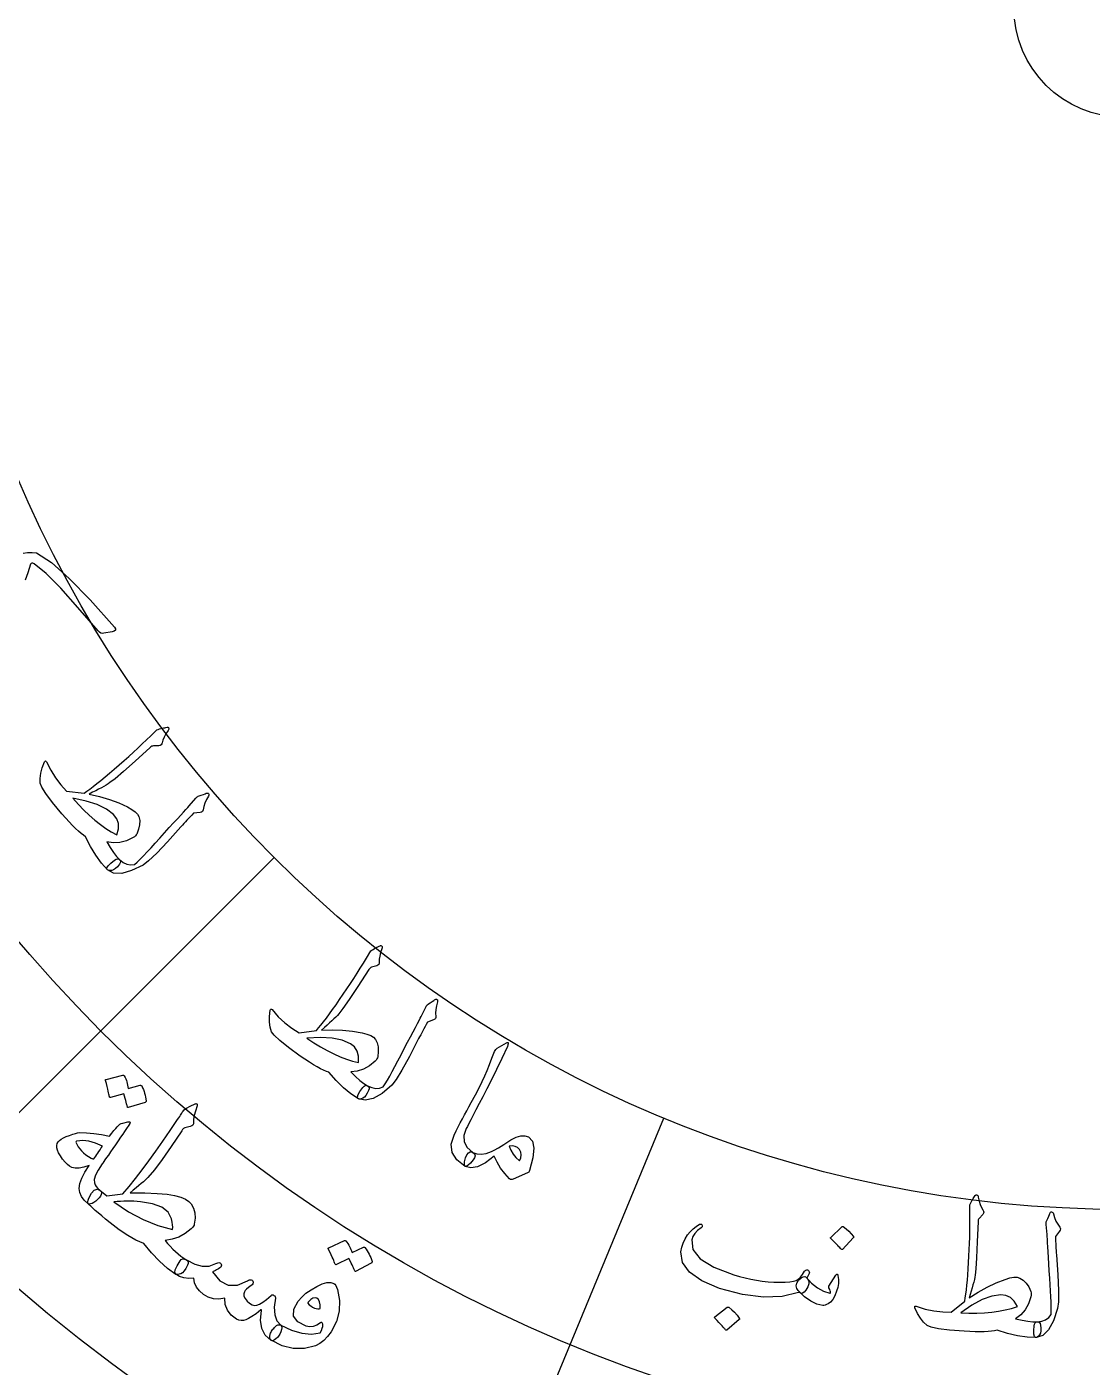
# Model space of a CAD drawing. Header units: millimetres. Extents: x -65 to 65, y -65 to 74.
# Drawn here: x -19.95 to -0.58, y -24.73 to -0.35 of the extents above; entities that cross this region are included whole.
import ezdxf

# ---------------------------------------------------------------- set-up
doc = ezdxf.new("R2010")
doc.units = ezdxf.units.MM
for name, color, linetype in [('CUT_INNER', 6, 'Continuous'), ('CUT_OUTER', 1, 'Continuous'), ('ENGRAVE', 7, 'Continuous'), ('ENGRAVE_FINE', 8, 'Continuous'), ('GUIDE', 3, 'Continuous'), ('TEXT', 5, 'Continuous')]:
    doc.layers.add(name, color=color, linetype=linetype)

msp = doc.modelspace()

# ---------------------------------------------------------------- linework, layer by layer
at = {"layer": 'CUT_INNER'}
msp.add_circle((0, 0), 2, dxfattribs=at)
at = {"layer": 'CUT_OUTER'}
msp.add_arc((0.0001, -0.0001), 64.9999, 179.965066, 0.000048, dxfattribs=at)
at = {"layer": 'ENGRAVE'}
for radius in [57.525, 48.6086, 39.6922, 30.7759, 21.8595]:
    msp.add_circle((0, 0), radius, dxfattribs=at)
at = {"layer": 'ENGRAVE_FINE'}
for points in [[(-21.7618, -21.7618), (-15.457, -15.457)], [(-11.7774, -28.4332), (-8.3653, -20.1955)]]:
    msp.add_lwpolyline(points, dxfattribs=at)
for radius in [53.0668, 44.1504, 35.2341, 26.3177]:
    msp.add_circle((0, 0), radius, dxfattribs=at)
at = {"layer": 'GUIDE'}
msp.add_circle((0, 0), 59.475, dxfattribs=at)
at = {"layer": 'TEXT'}
msp.add_lwpolyline([(-20.017, -9.9193), (-19.9378, -9.9099), (-19.858, -9.9097), (-19.7777, -9.9187), (-19.506, -10.0946), (-19.1824, -10.3814), (-18.802, -10.7739), (-18.358, -11.266), (-18.3398, -11.2959), (-18.3408, -11.32), (-18.3609, -11.3383), (-18.4004, -11.3508), (-18.4004, -11.3508), (-18.5533, -11.3789), (-18.5796, -11.3807), (-18.6052, -11.3742), (-18.6303, -11.3594), (-18.6547, -11.3364), (-19.0226, -10.9076), (-19.3363, -10.5585), (-19.6005, -10.2934), (-19.8188, -10.1157), (-19.8413, -10.104), (-19.8595, -10.1015), (-19.8734, -10.1084), (-19.883, -10.1245), (-19.9351, -10.2794), (-19.9823, -10.4119)], dxfattribs=at)
for points in [[(-18.8826, -15.079), (-18.9228, -15.0531), (-18.9668, -15.0197), (-19.0146, -14.9787), (-19.0662, -14.93), (-19.1217, -14.8739), (-19.1814, -14.8106), (-19.2454, -14.74), (-19.3134, -14.6621), (-19.4826, -14.4554), (-19.6039, -14.2933), (-19.6783, -14.1768), (-19.7068, -14.1068), (-19.7097, -14.0179), (-19.6978, -13.9235), (-19.6713, -13.8238), (-19.6301, -13.7188), (-19.6213, -13.7049), (-19.6129, -13.6998), (-19.6048, -13.7033), (-19.597, -13.7155), (-19.5183, -13.8683), (-19.4305, -14.0083), (-19.3337, -14.1354), (-19.2283, -14.2494), (-18.9123, -14.2846), (-18.8618, -14.2513), (-18.8059, -14.2117), (-18.7447, -14.1658), (-18.6781, -14.1137), (-18.6064, -14.0556), (-18.5297, -13.9921), (-18.448, -13.9232), (-18.3614, -13.8488), (-18.2719, -13.7711), (-18.1842, -13.6938), (-18.0984, -13.6172), (-18.0145, -13.541), (-17.9325, -13.4656), (-17.8528, -13.3909), (-17.7751, -13.3171), (-17.6996, -13.2441), (-17.5909, -13.1366), (-17.5641, -13.1278), (-17.5381, -13.1199), (-17.5129, -13.1128), (-17.4886, -13.1066), (-17.4653, -13.1011), (-17.4431, -13.0962), (-17.422, -13.0918), (-17.4019, -13.088), (-17.3933, -13.0878), (-17.3856, -13.0896), (-17.3788, -13.0936), (-17.373, -13.0996), (-17.369, -13.1089), (-17.3696, -13.1202), (-17.3746, -13.1336), (-17.3842, -13.149), (-17.4245, -13.2105), (-17.4558, -13.2678), (-17.4782, -13.3208), (-17.4917, -13.3695), (-17.4987, -13.3925), (-17.5107, -13.4095), (-17.5279, -13.4206), (-17.5502, -13.4256), (-17.649, -13.4288), (-17.6651, -13.4299), (-17.6801, -13.4345), (-17.6941, -13.4424), (-17.7069, -13.4538), (-17.9813, -13.7023), (-18.195, -13.8923), (-18.3482, -14.0234), (-18.4413, -14.0952), (-18.4738, -14.117), (-18.5106, -14.1398), (-18.5517, -14.1635), (-18.5972, -14.1883), (-18.6466, -14.2144), (-18.7, -14.2421), (-18.7571, -14.2714), (-18.8181, -14.3022), (-18.6296, -14.3478), (-18.4504, -14.4023), (-18.2802, -14.4656), (-18.119, -14.5381), (-18.0401, -14.5811), (-17.9797, -14.6247), (-17.9377, -14.6688), (-17.9141, -14.7138), (-17.8999, -14.7843), (-17.9016, -14.8605), (-17.9192, -14.9425), (-17.9528, -15.0305), (-17.9634, -15.0477), (-17.9781, -15.0642), (-17.9971, -15.0801), (-18.0203, -15.0954), (-18.1415, -15.1533), (-18.2617, -15.1857), (-18.3811, -15.1925), (-18.4995, -15.1735), (-18.4372, -15.2781), (-18.3772, -15.3666), (-18.3195, -15.4391), (-18.2643, -15.4956), (-18.2517, -15.5124), (-18.2481, -15.5321), (-18.2536, -15.5548), (-18.2683, -15.5805), (-18.3047, -15.6256), (-18.34, -15.6589), (-18.3742, -15.6806), (-18.4074, -15.6904), (-18.4367, -15.6929), (-18.4595, -15.6926), (-18.4757, -15.6893), (-18.4854, -15.6832), (-18.5963, -15.559), (-18.6998, -15.4168), (-18.7953, -15.2568), (-18.8826, -15.079)], [(-18.3746, -14.6775), (-18.5047, -14.5773), (-18.6711, -14.4949), (-18.8743, -14.4295), (-19.1146, -14.3802), (-19.0154, -14.4914), (-18.9158, -14.5947), (-18.8156, -14.6898), (-18.7152, -14.777), (-18.6149, -14.856), (-18.5151, -14.9271), (-18.4159, -14.9901), (-18.3173, -15.0451), (-18.2876, -14.9352), (-18.2871, -14.8375), (-18.3161, -14.7517), (-18.3746, -14.6775)], [(-16.8349, -14.3421), (-16.7817, -14.3235), (-16.7398, -14.3084), (-16.7091, -14.2969), (-16.6895, -14.2891), (-16.6765, -14.2848), (-16.6652, -14.284), (-16.6558, -14.2867), (-16.6481, -14.2929), (-16.6424, -14.3026), (-16.641, -14.3135), (-16.6439, -14.3256), (-16.651, -14.3389), (-16.6871, -14.4029), (-16.7146, -14.4662), (-16.7336, -14.5288), (-16.744, -14.5907), (-16.7484, -14.6093), (-16.7595, -14.6232), (-16.7773, -14.6325), (-16.8019, -14.6371), (-16.9212, -14.652), (-16.952, -14.6847), (-16.9821, -14.717), (-17.0117, -14.7487), (-17.0406, -14.7798), (-17.0689, -14.8105), (-17.0966, -14.8406), (-17.1237, -14.8703), (-17.1501, -14.8994), (-17.3946, -15.1693), (-17.5899, -15.3753), (-17.7369, -15.5168), (-17.8357, -15.5934), (-18.0467, -15.6961), (-18.2259, -15.7449), (-18.373, -15.7396), (-18.4875, -15.6807), (-18.4897, -15.6781), (-18.4918, -15.6756), (-18.494, -15.6731), (-18.4961, -15.6706), (-18.4949, -15.6439), (-18.4714, -15.6075), (-18.4254, -15.5615), (-18.3571, -15.5056), (-18.3302, -15.4869), (-18.3062, -15.4786), (-18.2849, -15.4807), (-18.2664, -15.4931), (-18.2004, -15.5456), (-18.1331, -15.5786), (-18.0648, -15.5923), (-17.9955, -15.5865), (-17.9463, -15.5403), (-17.8915, -15.4864), (-17.8312, -15.4247), (-17.7652, -15.3554), (-17.6938, -15.2788), (-17.6171, -15.1954), (-17.5351, -15.1053), (-17.4477, -15.0084), (-17.361, -14.914), (-17.2832, -14.829), (-17.2144, -14.7534), (-17.1545, -14.6872), (-17.1033, -14.6305), (-17.0607, -14.5837), (-17.0266, -14.5468), (-17.001, -14.5197), (-16.881, -14.3774), (-16.8678, -14.365), (-16.8557, -14.3549), (-16.8447, -14.3473), (-16.8349, -14.3421)], [(-14.4576, -19.3626), (-14.503, -19.3477), (-14.554, -19.3265), (-14.6106, -19.2989), (-14.6728, -19.2648), (-14.7407, -19.2246), (-14.8145, -19.1784), (-14.8942, -19.1263), (-14.9798, -19.0681), (-15.1957, -18.9109), (-15.354, -18.7847), (-15.4555, -18.6908), (-15.5008, -18.6303), (-15.526, -18.545), (-15.5384, -18.4507), (-15.538, -18.3475), (-15.5246, -18.2355), (-15.5196, -18.2199), (-15.5128, -18.2128), (-15.504, -18.2141), (-15.4934, -18.2239), (-15.3787, -18.3519), (-15.2583, -18.4651), (-15.1326, -18.5637), (-15.0017, -18.6473), (-14.6871, -18.6015), (-14.6466, -18.5565), (-14.6026, -18.5041), (-14.5549, -18.4442), (-14.5037, -18.3769), (-14.449, -18.3026), (-14.3909, -18.2218), (-14.3293, -18.1344), (-14.2642, -18.0406), (-14.1973, -17.9427), (-14.132, -17.8458), (-14.0684, -17.75), (-14.0064, -17.6551), (-13.9462, -17.5614), (-13.8879, -17.469), (-13.8314, -17.3779), (-13.7768, -17.2882), (-13.6989, -17.1567), (-13.6751, -17.1414), (-13.6519, -17.1272), (-13.6294, -17.114), (-13.6074, -17.1019), (-13.5863, -17.0907), (-13.566, -17.0803), (-13.5467, -17.0707), (-13.5283, -17.0619), (-13.52, -17.0595), (-13.512, -17.0594), (-13.5045, -17.0615), (-13.4973, -17.0659), (-13.4911, -17.0738), (-13.4888, -17.0849), (-13.4903, -17.0991), (-13.4957, -17.1164), (-13.5191, -17.1861), (-13.535, -17.2495), (-13.5432, -17.3064), (-13.544, -17.3569), (-13.5449, -17.381), (-13.5523, -17.4005), (-13.5661, -17.4155), (-13.5864, -17.426), (-13.6811, -17.4541), (-13.6965, -17.4593), (-13.7098, -17.4675), (-13.7213, -17.4787), (-13.7308, -17.493), (-13.9336, -17.8027), (-14.0922, -18.0405), (-14.2073, -18.2061), (-14.2792, -18.2992), (-14.3052, -18.3284), (-14.3351, -18.3598), (-14.3688, -18.3932), (-14.4065, -18.4286), (-14.4478, -18.4664), (-14.4924, -18.5066), (-14.5403, -18.5494), (-14.5915, -18.5947), (-14.3976, -18.5912), (-14.2104, -18.5985), (-14.0298, -18.6168), (-13.8555, -18.6462), (-13.7683, -18.6679), (-13.6988, -18.6947), (-13.647, -18.7268), (-13.6128, -18.7644), (-13.5812, -18.829), (-13.5636, -18.9031), (-13.56, -18.987), (-13.5702, -19.0806), (-13.5761, -19.0998), (-13.5862, -19.1196), (-13.6005, -19.1398), (-13.6191, -19.1604), (-13.7217, -19.247), (-13.8298, -19.3088), (-13.9436, -19.3456), (-14.0629, -19.3572), (-13.9763, -19.4426), (-13.8958, -19.5131), (-13.8217, -19.5686), (-13.754, -19.6093), (-13.7375, -19.6224), (-13.7291, -19.6406), (-13.7287, -19.6639), (-13.7364, -19.6924), (-13.7603, -19.7453), (-13.786, -19.7865), (-13.8136, -19.8161), (-13.8432, -19.834), (-13.8709, -19.8438), (-13.8931, -19.8492), (-13.9096, -19.8502), (-13.9205, -19.8467), (-14.0592, -19.7546), (-14.1952, -19.6432), (-14.3282, -19.5125), (-14.4576, -19.3626)], [(-12.6626, -18.132), (-12.6159, -18.1005), (-12.5791, -18.0753), (-12.5523, -18.0564), (-12.5354, -18.0439), (-12.5238, -18.0365), (-12.5132, -18.0329), (-12.5033, -18.0331), (-12.4943, -18.0372), (-12.4864, -18.0451), (-12.4823, -18.0553), (-12.482, -18.0677), (-12.4855, -18.0824), (-12.5042, -18.1534), (-12.5149, -18.2216), (-12.5174, -18.2869), (-12.5119, -18.3495), (-12.5114, -18.3686), (-12.5186, -18.3849), (-12.5335, -18.3984), (-12.5561, -18.409), (-12.6678, -18.4536), (-12.6893, -18.4931), (-12.7103, -18.5319), (-12.7309, -18.57), (-12.751, -18.6075), (-12.7706, -18.6443), (-12.7898, -18.6805), (-12.8085, -18.716), (-12.8267, -18.7508), (-12.995, -19.0738), (-13.132, -19.3225), (-13.2384, -19.4965), (-13.3147, -19.5956), (-13.4928, -19.7483), (-13.6538, -19.8408), (-13.7975, -19.8729), (-13.9232, -19.8448), (-13.9259, -19.8429), (-13.9286, -19.841), (-13.9313, -19.8391), (-13.934, -19.8372), (-13.9397, -19.8111), (-13.9261, -19.77), (-13.8933, -19.7138), (-13.8413, -19.6425), (-13.82, -19.6176), (-13.7988, -19.6035), (-13.7777, -19.6001), (-13.7567, -19.6075), (-13.6795, -19.6415), (-13.6061, -19.6565), (-13.5365, -19.6524), (-13.4709, -19.6293), (-13.435, -19.5722), (-13.3957, -19.5061), (-13.3529, -19.4312), (-13.3066, -19.3475), (-13.2569, -19.2553), (-13.2037, -19.1553), (-13.1471, -19.0473), (-13.0871, -18.9315), (-13.0271, -18.8183), (-12.9733, -18.7164), (-12.9258, -18.6258), (-12.8846, -18.5466), (-12.8494, -18.4788), (-12.82, -18.4228), (-12.7963, -18.3784), (-12.7784, -18.3457), (-12.6983, -18.1778), (-12.6887, -18.1624), (-12.6795, -18.1496), (-12.6708, -18.1395), (-12.6626, -18.132)], [(-14.0676, -18.8457), (-14.2188, -18.7816), (-14.4006, -18.744), (-14.6137, -18.7321), (-14.8587, -18.7451), (-14.7346, -18.8277), (-14.6121, -18.9023), (-14.4911, -18.9691), (-14.372, -19.028), (-14.2549, -19.0792), (-14.1404, -19.1226), (-14.0285, -19.1585), (-13.9192, -19.1868), (-13.9182, -19.073), (-13.9425, -18.9784), (-13.9922, -18.9027), (-14.0676, -18.8457)], [(-11.2275, -18.8292), (-11.2176, -18.8239), (-11.2097, -18.8211), (-11.2037, -18.8209), (-11.1997, -18.8233), (-11.1958, -18.8306), (-11.1968, -18.8447), (-11.2028, -18.8658), (-11.2137, -18.8937), (-11.315, -19.1133), (-11.4106, -19.3153), (-11.5006, -19.4995), (-11.5852, -19.6658), (-11.6595, -19.8068), (-11.7259, -19.9334), (-11.7843, -20.0455), (-11.8349, -20.143), (-11.8777, -20.226), (-11.913, -20.2942), (-11.9408, -20.3477), (-11.9611, -20.3865), (-12.0025, -20.5139), (-11.996, -20.6291), (-11.9413, -20.7319), (-11.8383, -20.822), (-11.8106, -20.8488), (-11.8009, -20.8802), (-11.8092, -20.9162), (-11.8357, -20.9568), (-11.8865, -21.0154), (-11.9278, -21.0545), (-11.9595, -21.0741), (-11.9816, -21.074), (-12.1351, -20.9576), (-12.2193, -20.8232), (-12.2343, -20.6718), (-12.1806, -20.5038), (-12.1439, -20.4299), (-12.1066, -20.3562), (-12.0686, -20.2826), (-12.0299, -20.2092), (-11.9908, -20.1359), (-11.9513, -20.0625), (-11.9116, -19.989), (-11.8716, -19.9155), (-11.7949, -19.7754), (-11.7284, -19.6478), (-11.6719, -19.5328), (-11.6254, -19.4302), (-11.5831, -19.3304), (-11.539, -19.2233), (-11.4931, -19.1092), (-11.4453, -18.9879), (-11.4357, -18.9666), (-11.4243, -18.9488), (-11.4111, -18.9345), (-11.3959, -18.9236)], [(-17.8888, -19.5989), (-17.8825, -19.5985), (-17.8763, -19.6005), (-17.87, -19.605), (-17.8636, -19.612), (-17.8477, -19.6446), (-17.8334, -19.6774), (-17.8208, -19.7105), (-17.8099, -19.7439), (-17.8005, -19.7779), (-17.7928, -19.8129), (-17.7868, -19.8487), (-17.7824, -19.8855), (-17.7833, -19.8947), (-17.7869, -19.9022), (-17.7929, -19.908), (-17.8015, -19.9121), (-18.1093, -20.0057), (-18.1151, -20.0054), (-18.1201, -20.0008), (-18.1243, -19.9922), (-18.1276, -19.9793), (-18.1288, -19.9693), (-18.1318, -19.9542), (-18.1366, -19.934), (-18.1433, -19.9088), (-18.1518, -19.8781), (-18.1622, -19.8419), (-18.1742, -19.7999), (-18.1881, -19.7522), (-18.4303, -19.8195), (-18.4392, -19.8201), (-18.4461, -19.8159), (-18.4508, -19.8069), (-18.4534, -19.793), (-18.4556, -19.781), (-18.4595, -19.7625), (-18.465, -19.7375), (-18.4722, -19.7059), (-18.4813, -19.6676), (-18.4925, -19.6222), (-18.506, -19.5696), (-18.5215, -19.51), (-18.5217, -19.5023), (-18.5197, -19.4967), (-18.5155, -19.4932), (-18.509, -19.4918), (-18.2045, -19.4154), (-18.1983, -19.415), (-18.1921, -19.4172), (-18.1858, -19.4218), (-18.1795, -19.4289), (-18.1653, -19.4557), (-18.1527, -19.4831), (-18.1417, -19.5111), (-18.1325, -19.5396), (-18.1247, -19.5686), (-18.1184, -19.5978), (-18.1134, -19.6272), (-18.1097, -19.6569)], [(-17.8274, -22.4764), (-17.9684, -22.415), (-18.1175, -22.332), (-18.2744, -22.2272), (-18.4388, -22.1005), (-18.5194, -22.0347), (-18.5909, -21.975), (-18.6533, -21.9215), (-18.7067, -21.8741), (-18.7514, -21.8334), (-18.7878, -21.7998), (-18.8159, -21.7732), (-18.8356, -21.7537), (-18.8415, -21.7381), (-18.8413, -21.7163), (-18.8352, -21.6884), (-18.823, -21.6543), (-18.7753, -21.5604), (-18.7258, -21.5046), (-18.6748, -21.4869), (-18.6221, -21.5071), (-18.5002, -21.6073), (-18.2086, -21.5745), (-18.0936, -21.438), (-17.9759, -21.2919), (-17.8554, -21.1364), (-17.732, -20.9714), (-17.6057, -20.7973), (-17.4767, -20.6142), (-17.3448, -20.4222), (-17.2099, -20.2214), (-17.1902, -20.193), (-17.1725, -20.1676), (-17.1571, -20.145), (-17.1439, -20.1254), (-17.133, -20.1085), (-17.1246, -20.0942), (-17.1187, -20.0825), (-17.1153, -20.0735), (-17.093, -20.0473), (-17.0486, -20.0161), (-16.9821, -19.9798), (-16.8938, -19.9383), (-16.8835, -19.9346), (-16.8743, -19.9335), (-16.8662, -19.935), (-16.8592, -19.9392), (-16.8541, -19.9455), (-16.8517, -19.9538), (-16.852, -19.9639), (-16.855, -19.9759), (-16.8861, -20.0679), (-16.9074, -20.1485), (-16.9189, -20.2178), (-16.9207, -20.2756), (-16.9222, -20.3014), (-16.9328, -20.3221), (-16.9524, -20.3376), (-16.981, -20.348), (-17.0768, -20.3718), (-17.0907, -20.3773), (-17.1052, -20.3882), (-17.1203, -20.4045), (-17.136, -20.4263), (-17.3265, -20.7134), (-17.492, -20.9506), (-17.6328, -21.1376), (-17.7492, -21.274), (-17.7718, -21.2969), (-17.7997, -21.3234), (-17.8329, -21.3533), (-17.8714, -21.3868), (-17.9149, -21.4238), (-17.9631, -21.4642), (-18.0161, -21.5081), (-18.0737, -21.5554), (-17.8052, -21.5582), (-17.5809, -21.5666), (-17.4006, -21.582), (-17.2637, -21.605), (-17.1543, -21.6361), (-17.0675, -21.6716), (-17.0031, -21.7115), (-16.961, -21.7562), (-16.919, -21.8316), (-16.8958, -21.9179), (-16.8915, -22.0152), (-16.906, -22.1237), (-16.9117, -22.143), (-16.9232, -22.1641), (-16.9407, -22.1869), (-16.964, -22.2116), (-17.0721, -22.2963), (-17.1868, -22.3594), (-17.3082, -22.4005), (-17.4363, -22.4195), (-17.3919, -22.4751), (-17.3462, -22.5277), (-17.2993, -22.5772), (-17.2512, -22.6238), (-17.2018, -22.6672), (-17.151, -22.7073), (-17.0988, -22.7439), (-17.0452, -22.7772), (-17.0273, -22.7923), (-17.019, -22.8126), (-17.0203, -22.8382), (-17.0312, -22.869), (-17.0605, -22.9288), (-17.0906, -22.975), (-17.1215, -23.0077), (-17.1532, -23.0267), (-17.1848, -23.0368), (-17.2098, -23.0421), (-17.2285, -23.0426), (-17.2406, -23.0383), (-17.3932, -22.9302), (-17.5422, -22.8004), (-17.687, -22.6491), (-17.8274, -22.4764)], [(-18.118, -20.2661), (-18.0875, -20.2629), (-18.0736, -20.2716), (-18.0762, -20.2924), (-18.0954, -20.3251), (-18.1085, -20.3434), (-18.1263, -20.3691), (-18.1489, -20.4021), (-18.1762, -20.4424), (-18.2086, -20.4902), (-18.2467, -20.5457), (-18.2905, -20.609), (-18.3398, -20.68), (-18.3881, -20.7498), (-18.4314, -20.8124), (-18.4697, -20.8676), (-18.5029, -20.9155), (-18.531, -20.9559), (-18.5537, -20.9886), (-18.5711, -21.0135), (-18.5832, -21.0308), (-18.6566, -21.1421), (-18.7043, -21.2368), (-18.7262, -21.315), (-18.7224, -21.3765), (-18.7105, -21.4095), (-18.6898, -21.4423), (-18.6603, -21.4748), (-18.6221, -21.5071), (-18.6029, -21.53), (-18.595, -21.5557), (-18.5985, -21.584), (-18.6135, -21.6151), (-18.6372, -21.6476), (-18.6647, -21.6774), (-18.696, -21.7046), (-18.7311, -21.729), (-18.7645, -21.7469), (-18.7931, -21.7569), (-18.8168, -21.7592), (-18.8356, -21.7537), (-18.9084, -21.6892), (-18.9601, -21.6212), (-18.9907, -21.5497), (-19.0002, -21.4748), (-18.9872, -21.3885), (-18.9525, -21.2906), (-18.896, -21.181), (-18.8178, -21.0598), (-18.9141, -21.0901), (-18.9988, -21.1057), (-19.0718, -21.1066), (-19.1331, -21.093), (-19.1734, -21.0714), (-19.2148, -21.0395), (-19.2573, -20.9971), (-19.3009, -20.9445), (-19.3426, -20.8844), (-19.3738, -20.8301), (-19.3947, -20.7815), (-19.4052, -20.7388), (-19.4066, -20.6968), (-19.3997, -20.6607), (-19.3846, -20.6305), (-19.3611, -20.6063), (-19.3261, -20.5813), (-19.2838, -20.5571), (-19.234, -20.5336), (-19.1769, -20.5107), (-19.1176, -20.4896), (-19.0687, -20.4742), (-19.0301, -20.4645), (-19.002, -20.4607), (-18.8678, -20.4626), (-18.731, -20.4739), (-18.5914, -20.4945), (-18.449, -20.5242), (-18.4059, -20.4693), (-18.3683, -20.4225), (-18.336, -20.3836), (-18.3091, -20.3527), (-18.2846, -20.3284), (-18.2595, -20.3095), (-18.234, -20.2959), (-18.208, -20.2876)], [(-18.5781, -20.7054), (-18.7049, -20.6517), (-18.8241, -20.6183), (-18.9357, -20.6055), (-19.0399, -20.6132), (-19.0505, -20.6177), (-19.0568, -20.6248), (-19.0588, -20.6347), (-19.0565, -20.6472), (-19.0397, -20.6848), (-19.0179, -20.7216), (-18.991, -20.7578), (-18.9591, -20.7932), (-18.9223, -20.8278), (-18.8804, -20.8616), (-18.8335, -20.8947), (-18.7817, -20.9268), (-18.7728, -20.9308), (-18.762, -20.9335), (-18.7495, -20.9347), (-18.735, -20.9346), (-18.7168, -20.911), (-18.6982, -20.886), (-18.6793, -20.8595), (-18.6598, -20.8316), (-18.64, -20.8022), (-18.6198, -20.7714), (-18.5991, -20.7391), (-18.5781, -20.7054)], [(-10.8288, -20.5376), (-10.7577, -20.6153), (-10.7312, -20.743), (-10.749, -20.9209), (-10.8111, -21.1493), (-10.8171, -21.165), (-10.8247, -21.1776), (-10.8339, -21.1872), (-10.8447, -21.1936), (-11.1059, -21.3089), (-11.1233, -21.315), (-11.14, -21.3156), (-11.1561, -21.3106), (-11.1715, -21.3), (-11.2606, -21.2066), (-11.3372, -21.1063), (-11.4013, -20.9994), (-11.4528, -20.886), (-11.6123, -21.0089), (-11.7539, -21.0811), (-11.8772, -21.1028), (-11.9816, -21.074), (-11.9897, -21.0645), (-11.994, -21.0475), (-11.9945, -21.0229), (-11.9911, -20.9908), (-11.972, -20.9172), (-11.949, -20.8627), (-11.9222, -20.827), (-11.8916, -20.8101), (-11.8789, -20.8093), (-11.8658, -20.811), (-11.8522, -20.8152), (-11.8383, -20.822), (-11.7675, -20.8477), (-11.6875, -20.8534), (-11.5985, -20.8391), (-11.5005, -20.8045), (-11.4523, -20.7796), (-11.3772, -20.7364), (-11.2753, -20.6746), (-11.1471, -20.594), (-11.0548, -20.5445), (-10.9711, -20.5185), (-10.8958, -20.5162), (-10.8288, -20.5376)], [(-11.1797, -20.7081), (-11.1506, -20.781), (-11.1099, -20.8498), (-11.0576, -20.9145), (-10.9938, -20.9749), (-10.9684, -20.9166), (-10.9595, -20.8629), (-10.9669, -20.8137), (-10.9907, -20.769), (-11.0264, -20.7334), (-11.0697, -20.7115), (-11.1208, -20.7031), (-11.1797, -20.7081)], [(-2.3048, -24.0545), (-2.3513, -24.0653), (-2.4059, -24.0737), (-2.4687, -24.0795), (-2.5395, -24.0827), (-2.6184, -24.0835), (-2.7055, -24.0824), (-2.8007, -24.0792), (-2.904, -24.0739), (-3.1701, -24.0517), (-3.371, -24.026), (-3.5064, -23.9984), (-3.5766, -23.9702), (-3.6424, -23.9103), (-3.702, -23.8362), (-3.7551, -23.7478), (-3.8019, -23.6451), (-3.8057, -23.6292), (-3.8036, -23.6196), (-3.7954, -23.6162), (-3.7812, -23.6191), (-3.6167, -23.6688), (-3.455, -23.7032), (-3.2964, -23.7221), (-3.1412, -23.7257), (-2.8961, -23.5232), (-2.8848, -23.4637), (-2.8744, -23.396), (-2.8647, -23.3201), (-2.8559, -23.236), (-2.8477, -23.1441), (-2.84, -23.0448), (-2.8327, -22.9382), (-2.8258, -22.8242), (-2.8194, -22.7058), (-2.8139, -22.5891), (-2.8093, -22.4742), (-2.8056, -22.3609), (-2.8028, -22.2495), (-2.8009, -22.1403), (-2.7999, -22.0332), (-2.7999, -21.9281), (-2.8015, -21.7753), (-2.7891, -21.7499), (-2.7767, -21.7257), (-2.7642, -21.7027), (-2.7518, -21.681), (-2.7395, -21.6604), (-2.7276, -21.641), (-2.7161, -21.6228), (-2.7049, -21.6057), (-2.699, -21.5993), (-2.6923, -21.5951), (-2.6848, -21.593), (-2.6764, -21.593), (-2.6669, -21.5966), (-2.6592, -21.6049), (-2.6531, -21.6178), (-2.6487, -21.6354), (-2.6326, -21.7071), (-2.6132, -21.7695), (-2.5907, -21.8225), (-2.5651, -21.866), (-2.5534, -21.8871), (-2.5496, -21.9076), (-2.5536, -21.9276), (-2.5655, -21.9471), (-2.6319, -22.0203), (-2.6423, -22.0326), (-2.6495, -22.0466), (-2.6535, -22.0621), (-2.6542, -22.0793), (-2.6667, -22.4493), (-2.6788, -22.7349), (-2.6913, -22.9362), (-2.7044, -23.053), (-2.7114, -23.0915), (-2.7207, -23.1338), (-2.7322, -23.1799), (-2.746, -23.2298), (-2.7617, -23.2835), (-2.7789, -23.341), (-2.7976, -23.4025), (-2.8179, -23.4678), (-2.654, -23.3641), (-2.4902, -23.2732), (-2.3263, -23.195), (-2.1621, -23.1296), (-2.0763, -23.1029), (-2.0029, -23.0898), (-1.942, -23.0903), (-1.8933, -23.1047), (-1.8328, -23.1435), (-1.7792, -23.1977), (-1.7326, -23.2675), (-1.6927, -23.3528), (-1.6878, -23.3723), (-1.6862, -23.3944), (-1.6879, -23.4191), (-1.6931, -23.4464), (-1.7358, -23.5737), (-1.7962, -23.6827), (-1.8743, -23.7732), (-1.9703, -23.845), (-1.8519, -23.8731), (-1.7465, -23.8915), (-1.6543, -23.9005), (-1.5754, -23.9002), (-1.5545, -23.9027), (-1.5378, -23.9139), (-1.5254, -23.9337), (-1.5171, -23.962), (-1.5101, -24.0196), (-1.5107, -24.0682), (-1.519, -24.1078), (-1.5349, -24.1384), (-1.5535, -24.1613), (-1.5696, -24.1774), (-1.5833, -24.1868), (-1.5944, -24.1895), (-1.7608, -24.1828), (-1.9349, -24.1582), (-2.1163, -24.1154), (-2.3048, -24.0545)], [(-17.3216, -22.0307), (-17.3842, -21.9086), (-17.4983, -21.8164), (-17.6646, -21.7532), (-17.8835, -21.7182), (-17.9446, -21.7133), (-18.0058, -21.71), (-18.0669, -21.7083), (-18.1282, -21.7083), (-18.1892, -21.7096), (-18.2496, -21.7118), (-18.3095, -21.7149), (-18.3689, -21.719), (-18.1049, -21.8991), (-17.8382, -22.0428), (-17.5699, -22.1504), (-17.3009, -22.2218), (-17.2979, -22.1822), (-17.3004, -22.1372), (-17.3083, -22.0867), (-17.3216, -22.0307)], [(-1.4095, -22.0709), (-1.3859, -22.0197), (-1.3675, -21.9791), (-1.3544, -21.9491), (-1.3465, -21.9296), (-1.3405, -21.9172), (-1.3332, -21.9086), (-1.3247, -21.9037), (-1.3149, -21.9024), (-1.304, -21.9051), (-1.2952, -21.9117), (-1.2885, -21.9222), (-1.2839, -21.9365), (-1.263, -22.0069), (-1.2367, -22.0707), (-1.2049, -22.1279), (-1.1677, -22.1785), (-1.1574, -22.1946), (-1.1551, -22.2123), (-1.1608, -22.2315), (-1.1747, -22.2524), (-1.2469, -22.3484), (-1.2448, -22.3933), (-1.2427, -22.4374), (-1.2405, -22.4807), (-1.2382, -22.5232), (-1.2359, -22.5648), (-1.2335, -22.6057), (-1.231, -22.6457), (-1.2285, -22.685), (-1.2047, -23.0484), (-1.1926, -23.3321), (-1.1932, -23.536), (-1.207, -23.6603), (-1.2799, -23.8833), (-1.3696, -24.0459), (-1.4757, -24.148), (-1.5977, -24.1892), (-1.601, -24.189), (-1.6043, -24.1888), (-1.6076, -24.1886), (-1.6109, -24.1884), (-1.6293, -24.169), (-1.639, -24.1268), (-1.6401, -24.0617), (-1.6327, -23.9738), (-1.6274, -23.9415), (-1.6167, -23.9184), (-1.6004, -23.9046), (-1.5786, -23.9), (-1.495, -23.889), (-1.4244, -23.8636), (-1.3671, -23.824), (-1.323, -23.7703), (-1.322, -23.7028), (-1.3226, -23.6259), (-1.3249, -23.5397), (-1.3289, -23.4441), (-1.3342, -23.3395), (-1.3407, -23.2264), (-1.3484, -23.1047), (-1.3572, -22.9745), (-1.3647, -22.8466), (-1.3716, -22.7317), (-1.378, -22.6296), (-1.384, -22.5405), (-1.3891, -22.4643), (-1.393, -22.4011), (-1.3958, -22.3509), (-1.3975, -22.3137), (-1.4162, -22.1285), (-1.416, -22.1104), (-1.4148, -22.0947), (-1.4126, -22.0816), (-1.4095, -22.0709)], [(-5.7673, -23.1079), (-5.7646, -23.1102), (-5.7621, -23.1125), (-5.7599, -23.1147), (-5.7578, -23.1169), (-5.7558, -23.1193), (-5.7537, -23.1221), (-5.7514, -23.1253), (-5.7491, -23.129), (-5.731, -23.165), (-5.7314, -23.2097), (-5.7503, -23.2632), (-5.7878, -23.3252), (-5.8172, -23.3613), (-5.8433, -23.3819), (-5.866, -23.3873), (-5.8853, -23.3772), (-5.8944, -23.3697), (-5.9026, -23.3654), (-5.9099, -23.3642), (-5.9163, -23.3661), (-6.2141, -23.4382), (-6.5539, -23.4513), (-6.9342, -23.4034), (-7.3526, -23.2927), (-7.6763, -23.1575), (-7.9012, -23), (-8.0273, -22.8231), (-8.0556, -22.6286), (-8.0413, -22.5465), (-8.0166, -22.4681), (-7.9816, -22.3933), (-7.9363, -22.3223), (-7.8879, -22.2623), (-7.8359, -22.21), (-7.7805, -22.1653), (-7.7215, -22.1281), (-7.7116, -22.1243), (-7.702, -22.123), (-7.6929, -22.124), (-7.6841, -22.1275), (-7.6771, -22.134), (-7.672, -22.1411), (-7.6687, -22.1488), (-7.6674, -22.1571), (-7.6681, -22.1646), (-7.6719, -22.1726), (-7.6789, -22.1813), (-7.6891, -22.1905), (-7.7555, -22.2399), (-7.8063, -22.293), (-7.8416, -22.3497), (-7.8611, -22.4103), (-7.8409, -22.5863), (-7.7073, -22.753), (-7.4593, -22.9083), (-7.0963, -23.0486), (-6.9938, -23.0782), (-6.8905, -23.1043), (-6.7863, -23.1267), (-6.6814, -23.1455), (-6.5764, -23.1605), (-6.4719, -23.1715), (-6.3679, -23.1786), (-6.2645, -23.1817), (-6.1633, -23.1805), (-6.0791, -23.1744), (-6.012, -23.1636), (-5.962, -23.1483), (-5.9417, -23.1385), (-5.922, -23.1253), (-5.903, -23.1085), (-5.8845, -23.0883), (-5.8662, -23.0651), (-5.8474, -23.0396), (-5.8283, -23.0116), (-5.8089, -22.9812), (-5.802, -22.9721), (-5.7932, -22.9652), (-5.7824, -22.9605), (-5.7697, -22.9579), (-5.7569, -22.958), (-5.7457, -22.9614), (-5.7361, -22.9681), (-5.7282, -22.9782), (-5.723, -22.9907), (-5.7215, -23.0048), (-5.7238, -23.0204), (-5.7297, -23.0376)], [(-5.1308, -22.171), (-5.1261, -22.1679), (-5.1203, -22.1668), (-5.1133, -22.1676), (-5.1052, -22.1703), (-5.052, -22.2084), (-5.0034, -22.2512), (-4.9593, -22.2986), (-4.9195, -22.3507), (-4.9162, -22.3581), (-4.9154, -22.3648), (-4.9174, -22.371), (-4.922, -22.3766), (-5.1193, -22.5834), (-5.126, -22.5878), (-5.1333, -22.5876), (-5.141, -22.5828), (-5.1494, -22.5732), (-5.1566, -22.565), (-5.1681, -22.5524), (-5.1838, -22.5356), (-5.2038, -22.5145), (-5.2284, -22.4889), (-5.2579, -22.4589), (-5.2923, -22.4243), (-5.3316, -22.3852), (-5.3366, -22.3791), (-5.3385, -22.3736), (-5.3374, -22.3689), (-5.3332, -22.365)], [(-13.8323, -22.5429), (-13.8263, -22.5413), (-13.8198, -22.5421), (-13.8128, -22.5453), (-13.8053, -22.551), (-13.7836, -22.5799), (-13.7635, -22.6094), (-13.7449, -22.6395), (-13.728, -22.6702), (-13.7125, -22.7018), (-13.6984, -22.7346), (-13.6858, -22.7687), (-13.6746, -22.8039), (-13.6739, -22.8131), (-13.6759, -22.8211), (-13.6808, -22.8279), (-13.6884, -22.8336), (-13.9726, -22.9838), (-13.9784, -22.9846), (-13.9841, -22.9811), (-13.9898, -22.9733), (-13.9955, -22.9614), (-13.9985, -22.9517), (-14.0043, -22.9375), (-14.0128, -22.9186), (-14.024, -22.8951), (-14.0381, -22.8667), (-14.055, -22.8331), (-14.0747, -22.7942), (-14.0971, -22.7501), (-14.3219, -22.8619), (-14.3306, -22.8643), (-14.3381, -22.8614), (-14.3444, -22.8535), (-14.3495, -22.8404), (-14.3539, -22.829), (-14.3612, -22.8116), (-14.3713, -22.7881), (-14.3842, -22.7585), (-14.4002, -22.7226), (-14.4198, -22.6802), (-14.4427, -22.6312), (-14.4691, -22.5756), (-14.4707, -22.5681), (-14.4697, -22.5623), (-14.4663, -22.5581), (-14.4602, -22.5555), (-14.176, -22.4228), (-14.17, -22.4212), (-14.1635, -22.4221), (-14.1565, -22.4255), (-14.149, -22.4313), (-14.13, -22.4549), (-14.1126, -22.4794), (-14.0967, -22.5047), (-14.0823, -22.531), (-14.0693, -22.5579), (-14.0576, -22.5853), (-14.0472, -22.6133), (-14.038, -22.6417)], [(-16.517, -22.8419), (-16.4962, -22.8325), (-16.4771, -22.827), (-16.4597, -22.8254), (-16.4439, -22.8275), (-16.4308, -22.8334), (-16.4213, -22.8427), (-16.4154, -22.8555), (-16.4132, -22.8719), (-16.4162, -22.8896), (-16.4257, -22.9064), (-16.4419, -22.9224), (-16.4648, -22.9375), (-16.4781, -22.9438), (-16.4916, -22.9506), (-16.5051, -22.9579), (-16.5187, -22.9657), (-16.5326, -22.9735), (-16.5471, -22.981), (-16.5622, -22.988), (-16.5778, -22.9946), (-16.4415, -23.1559), (-16.2888, -23.2367), (-16.121, -23.2369), (-15.9392, -23.1564), (-15.9188, -23.1465), (-15.9005, -23.1401), (-15.884, -23.1374), (-15.8696, -23.1383), (-15.8562, -23.1436), (-15.8461, -23.1521), (-15.8394, -23.1639), (-15.8359, -23.1788), (-15.8369, -23.1952), (-15.8436, -23.2109), (-15.8559, -23.2261), (-15.8738, -23.2407), (-15.9195, -23.2745), (-15.9551, -23.3048), (-15.9806, -23.3316), (-15.9959, -23.3548), (-16.008, -23.3946), (-16.0039, -23.4361), (-15.9837, -23.4792), (-15.9474, -23.5239), (-15.9017, -23.5635), (-15.8567, -23.5894), (-15.8125, -23.6016), (-15.7691, -23.6001), (-15.7206, -23.5827), (-15.6611, -23.5469), (-15.5908, -23.4928), (-15.5095, -23.4203), (-15.4991, -23.4119), (-15.4869, -23.4091), (-15.473, -23.4118), (-15.4573, -23.42), (-15.4432, -23.4315), (-15.4341, -23.444), (-15.43, -23.4576), (-15.4309, -23.4721), (-15.4532, -23.6354), (-15.4442, -23.7719), (-15.4039, -23.8814), (-15.3325, -23.9636), (-15.319, -23.983), (-15.3148, -24.0093), (-15.32, -24.0425), (-15.3344, -24.0827), (-15.353, -24.1244), (-15.3736, -24.1598), (-15.3964, -24.1891), (-15.4212, -24.2122), (-15.4476, -24.2311), (-15.4708, -24.2418), (-15.4911, -24.2442), (-15.5083, -24.2383), (-15.6155, -24.1427), (-15.6805, -24.0202), (-15.7032, -23.8713), (-15.6835, -23.6963), (-15.6822, -23.6873), (-15.6843, -23.6826), (-15.6899, -23.6822), (-15.6987, -23.6861), (-15.784, -23.7532), (-15.8577, -23.8057), (-15.9196, -23.8436), (-15.9697, -23.8671), (-16.0145, -23.8777), (-16.0572, -23.8793), (-16.0978, -23.8719), (-16.1363, -23.8555), (-16.2341, -23.7794), (-16.3031, -23.6901), (-16.3431, -23.5879), (-16.3541, -23.473), (-16.4584, -23.4891), (-16.5576, -23.483), (-16.6517, -23.4547), (-16.7405, -23.4043), (-16.8146, -23.3402), (-16.868, -23.2689), (-16.9007, -23.1905), (-16.9125, -23.1053), (-17.0082, -23.1118), (-17.0953, -23.1024), (-17.1738, -23.0772), (-17.2436, -23.0361), (-17.2599, -23.0049), (-17.2524, -22.9536), (-17.221, -22.8823), (-17.1657, -22.7909), (-17.1431, -22.7674), (-17.116, -22.7569), (-17.0843, -22.7594), (-17.0481, -22.775), (-16.8999, -22.8531), (-16.7618, -22.8901), (-16.634, -22.8862), (-16.517, -22.8419)], [(-5.9251, -23.3339), (-5.9514, -23.2929), (-5.9589, -23.248), (-5.9477, -23.1991), (-5.9178, -23.1463), (-5.8715, -23.1039), (-5.8332, -23.0806), (-5.8026, -23.0764), (-5.7799, -23.0915), (-5.6808, -23.1983), (-5.5753, -23.2817), (-5.4637, -23.3414), (-5.3463, -23.3775), (-5.3419, -23.3777), (-5.3384, -23.376), (-5.3357, -23.3725), (-5.3338, -23.3671), (-5.3344, -23.356), (-5.3398, -23.3385), (-5.35, -23.3145), (-5.3649, -23.284), (-5.3671, -23.2752), (-5.3677, -23.2668), (-5.3667, -23.2588), (-5.3641, -23.2511), (-5.2387, -23.0518), (-5.2333, -23.0443), (-5.2277, -23.0394), (-5.2218, -23.037), (-5.2156, -23.0372), (-5.21, -23.0395), (-5.2055, -23.0436), (-5.2023, -23.0495), (-5.2003, -23.0572), (-5.1926, -23.133), (-5.1941, -23.2063), (-5.205, -23.2771), (-5.2252, -23.3454), (-5.2601, -23.4282), (-5.2971, -23.4935), (-5.3361, -23.5415), (-5.3772, -23.572), (-5.4067, -23.5871), (-5.4329, -23.5972), (-5.4559, -23.6023), (-5.4756, -23.6022), (-5.5838, -23.5794), (-5.6951, -23.527), (-5.8091, -23.4452), (-5.9251, -23.3339)], [(-14.3698, -23.2036), (-14.3511, -23.2194), (-14.334, -23.2427), (-14.3184, -23.2736), (-14.3043, -23.3121), (-14.2649, -23.5128), (-14.27, -23.7082), (-14.3202, -23.8984), (-14.4164, -24.0832), (-14.4816, -24.1703), (-14.5505, -24.2415), (-14.6233, -24.2966), (-14.7, -24.3355), (-14.9048, -24.3873), (-15.1088, -24.3881), (-15.3113, -24.3378), (-15.5114, -24.2363), (-15.5275, -24.2198), (-15.5353, -24.1963), (-15.5346, -24.1657), (-15.5256, -24.1282), (-15.5187, -24.1086), (-15.5102, -24.0896), (-15.5, -24.0711), (-15.4883, -24.0531), (-15.4757, -24.0359), (-15.463, -24.0198), (-15.4502, -24.0048), (-15.4374, -23.991), (-15.4117, -23.9693), (-15.3861, -23.9572), (-15.3608, -23.9546), (-15.3356, -23.9616), (-15.1388, -24.0527), (-14.9527, -24.1065), (-14.7779, -24.1232), (-14.6149, -24.1032), (-14.5937, -24.0565), (-14.579, -24.0179), (-14.5709, -23.9876), (-14.5694, -23.9655), (-14.571, -23.9446), (-14.5749, -23.9293), (-14.581, -23.9194), (-14.5895, -23.9151), (-14.5963, -23.9136), (-14.6023, -23.9136), (-14.6077, -23.9151), (-14.6125, -23.918), (-14.6795, -23.9609), (-14.7452, -23.9855), (-14.8093, -23.9917), (-14.8719, -23.9796), (-15.0258, -23.8993), (-15.1013, -23.7961), (-15.0983, -23.6711), (-15.0172, -23.5242), (-14.9534, -23.451), (-14.8757, -23.3823), (-14.7842, -23.3181), (-14.679, -23.2582), (-14.5794, -23.2122), (-14.4948, -23.1877), (-14.425, -23.1848), (-14.3698, -23.2036)], [(-14.6759, -23.4741), (-14.7114, -23.4639), (-14.7494, -23.4719), (-14.7899, -23.498), (-14.8329, -23.5424), (-14.8378, -23.5506), (-14.8409, -23.5567), (-14.8421, -23.5607), (-14.8415, -23.5627), (-14.8156, -23.5894), (-14.7871, -23.6129), (-14.756, -23.6331), (-14.7224, -23.6501), (-14.6907, -23.6615), (-14.6622, -23.6672), (-14.6371, -23.6671), (-14.6152, -23.6611), (-14.6189, -23.5904), (-14.6302, -23.5357), (-14.6492, -23.4969), (-14.6759, -23.4741)], [(-7.2138, -23.636), (-7.2086, -23.6333), (-7.2022, -23.6327), (-7.1947, -23.6342), (-7.1861, -23.6376), (-7.1308, -23.6809), (-7.0806, -23.7283), (-7.0354, -23.78), (-6.9952, -23.8359), (-6.992, -23.8435), (-6.9915, -23.8504), (-6.994, -23.8564), (-6.9992, -23.8616), (-7.2223, -24.0507), (-7.2297, -24.0546), (-7.2375, -24.0537), (-7.2456, -24.0481), (-7.2541, -24.0378), (-7.2615, -24.0288), (-7.2732, -24.0152), (-7.2893, -23.9968), (-7.3097, -23.9738), (-7.3349, -23.9459), (-7.3651, -23.913), (-7.4005, -23.8751), (-7.4408, -23.8322), (-7.4459, -23.8256), (-7.4477, -23.8199), (-7.4462, -23.8153), (-7.4415, -23.8117)], [(-2.2398, -23.4102), (-2.4023, -23.434), (-2.5772, -23.4962), (-2.7655, -23.5966), (-2.9681, -23.7349), (-2.8192, -23.7411), (-2.6757, -23.7413), (-2.5377, -23.7356), (-2.4053, -23.7241), (-2.2787, -23.7071), (-2.1582, -23.6848), (-2.044, -23.6573), (-1.9359, -23.6248), (-1.9941, -23.527), (-2.0639, -23.4587), (-2.1458, -23.4199), (-2.2398, -23.4102)]]:
    msp.add_lwpolyline(points, close=True, dxfattribs=at)

doc.saveas('drawing.dxf')
